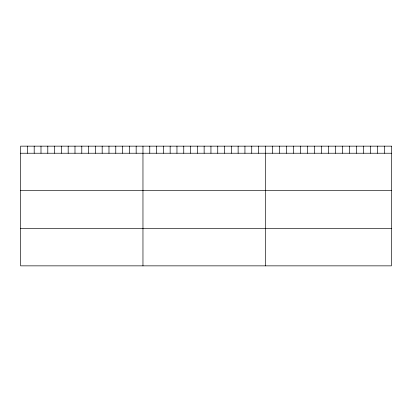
<?xml version="1.0" encoding="UTF-8"?>
<svg xmlns="http://www.w3.org/2000/svg" width="412" height="412" viewBox="0 0 412 412"><rect width="100%" height="100%" fill="white"/><g stroke="black" fill="none" stroke-linecap="round" stroke-linejoin="round"><path stroke-width="0.62" d="M20.6 153.233L391.4 153.233M20.6 190.395L391.4 190.395M20.6 228.686L391.4 228.686M384.396 146.147L384.396 153.233M377.392 146.147L377.392 153.233M370.388 146.147L370.388 153.233M363.384 146.147L363.384 153.233M356.38 146.147L356.38 153.233M349.376 146.147L349.376 153.233M342.372 146.147L342.372 153.233M335.368 146.147L335.368 153.233M328.364 146.147L328.364 153.233M321.36 146.147L321.36 153.233M314.356 146.147L314.356 153.233M307.352 146.147L307.352 153.233M300.348 146.147L300.348 153.233M293.344 146.147L293.344 153.233M286.34 146.147L286.34 153.233M279.336 146.147L279.336 153.233M272.332 146.147L272.332 153.233M265.328 146.147L265.328 265.853M258.53 146.147L258.53 153.233M251.732 146.147L251.732 153.233M244.934 146.147L244.934 153.233M238.136 146.147L238.136 153.233M231.338 146.147L231.338 153.233M224.54 146.147L224.54 153.233M217.742 146.147L217.742 153.233M210.944 146.147L210.944 153.233M204.146 146.147L204.146 153.233M197.348 146.147L197.348 153.233M190.55 146.147L190.55 153.233M183.752 146.147L183.752 153.233M176.954 146.147L176.954 153.233M170.156 146.147L170.156 153.233M163.358 146.147L163.358 153.233M156.56 146.147L156.56 153.233M149.762 146.147L149.762 153.233M142.964 146.147L142.964 265.853M136.166 146.147L136.166 153.233M129.368 146.147L129.368 153.233M122.57 146.147L122.57 153.233M115.772 146.147L115.772 153.233M108.974 146.147L108.974 153.233M102.176 146.147L102.176 153.233M95.378 146.147L95.378 153.233M88.58 146.147L88.58 153.233M81.782 146.147L81.782 153.233M74.984 146.147L74.984 153.233M68.186 146.147L68.186 153.233M61.388 146.147L61.388 153.233M54.59 146.147L54.59 153.233M47.792 146.147L47.792 153.233M40.994 146.147L40.994 153.233M34.196 146.147L34.196 153.233M27.398 146.147L27.398 153.233M391.4 146.147L20.6 146.147L20.6 265.853L391.4 265.853L391.4 146.147"/></g></svg>
